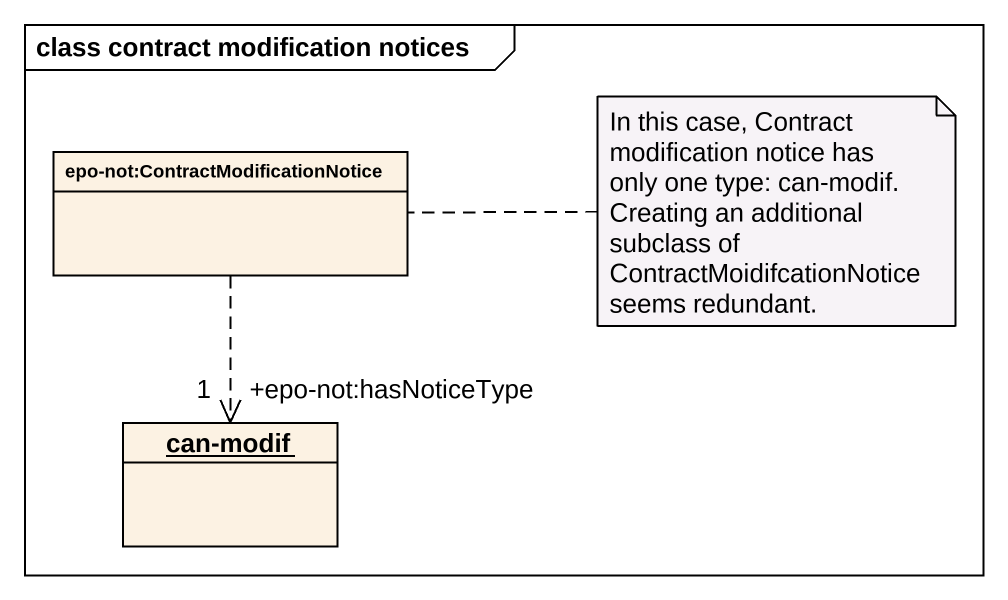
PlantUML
@startuml
mainframe class contract modification notices
hide circle
hide empty members
class "epo-not:ContractModificationNotice" as epo_not_ContractModification
object "can-modif" as can_modif
epo_not_ContractModification ..> "+epo-not:hasNoticeType\n1" can_modif
note right of epo_not_ContractModification : In this case, Contract modification notice has only one type: can-modif. Creating an additional subclass of ContractMoidifcationNotice seems redundant.
@enduml
